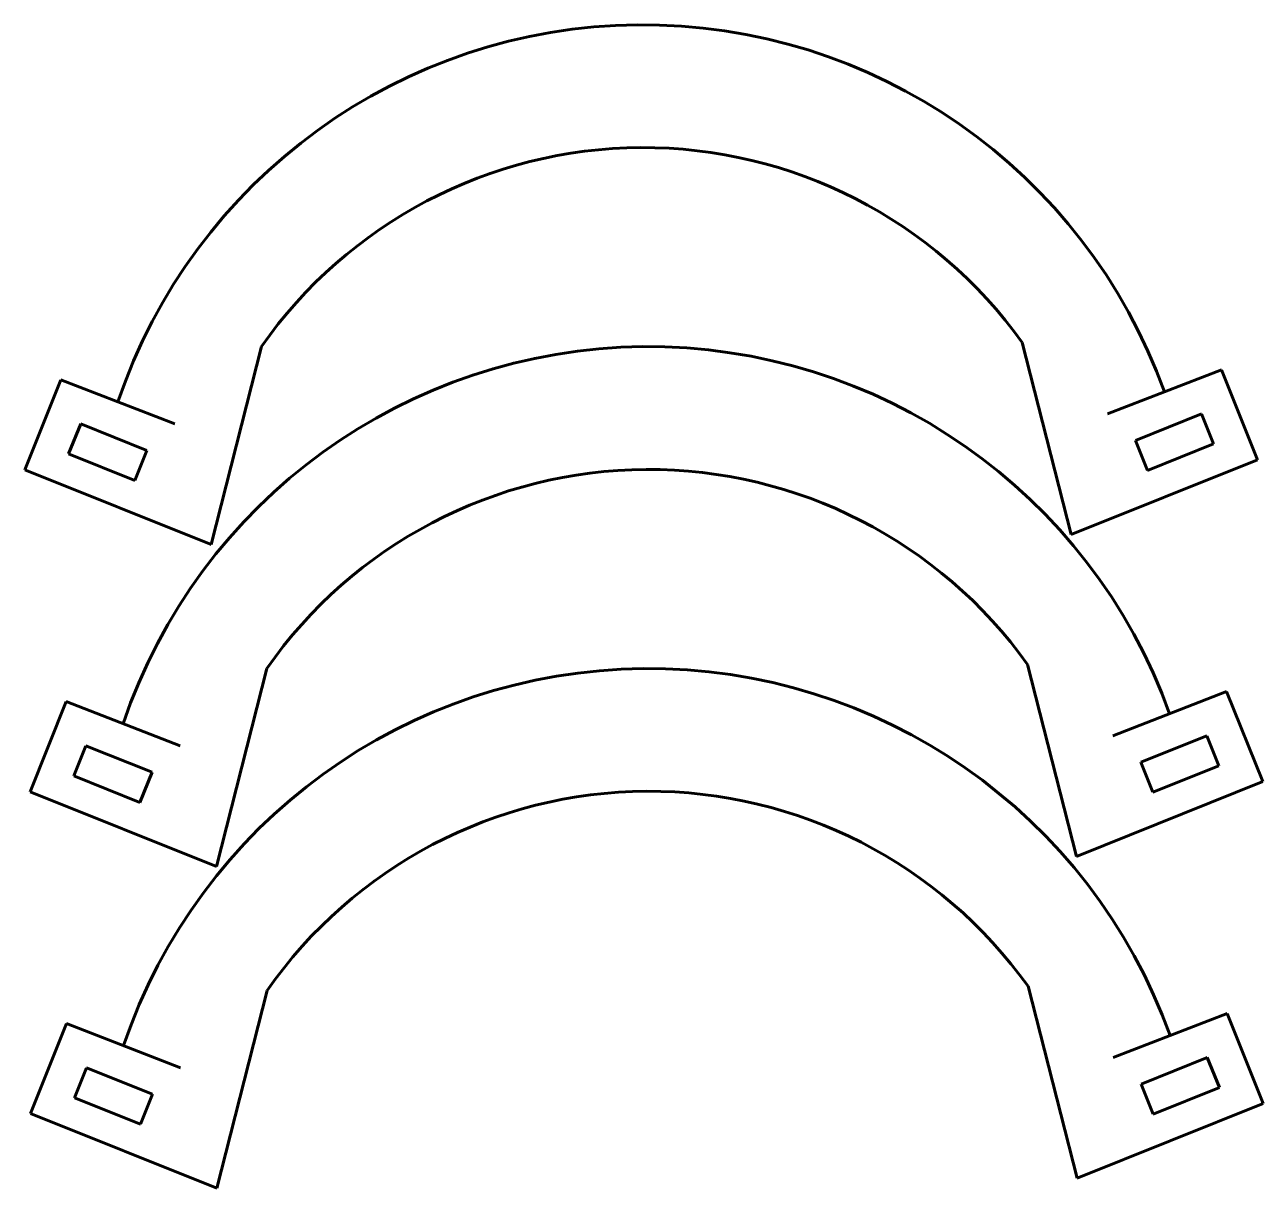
# Model space of a CAD drawing. Header units: millimetres. Extents: x -96 to 96, y -89 to 91.
import ezdxf

# ---------------------------------------------------------------- set-up
doc = ezdxf.new("R2010")
doc.units = ezdxf.units.MM
doc.linetypes.add('K5LT_BASIC', pattern=[0])

# ---------------------------------------------------------------- blocks, each defined once
blk = doc.blocks.new('U0')
at = {"color": 150, "linetype": 'K5LT_BASIC', "lineweight": 60, "true_color": 0x0080ff}
for p, q in [((-88.83, 24.64), (-86.97, 29.28)), ((-86.97, 29.28), (-76.76, 25.18)), ((-76.76, 25.18), (-78.62, 20.54)), ((-78.62, 20.54), (-88.83, 24.64))]:
    blk.add_line(p, q, dxfattribs=at)
blk = doc.blocks.new('U1')
at = {"color": 150, "linetype": 'K5LT_BASIC', "lineweight": 60, "true_color": 0x0080ff}
for p, q in [((86.29, 30.83), (76.08, 26.73)), ((88.15, 26.19), (86.29, 30.83)), ((76.08, 26.73), (77.94, 22.09)), ((77.94, 22.09), (88.15, 26.19))]:
    blk.add_line(p, q, dxfattribs=at)
blk = doc.blocks.new('U2')
at = {"color": 150, "linetype": 'K5LT_BASIC', "lineweight": 60, "true_color": 0x0080ff}
for p, q in [((-88.01, -25.12), (-86.15, -20.47)), ((-86.15, -20.47), (-75.94, -24.57)), ((-75.94, -24.57), (-77.8, -29.21)), ((-77.8, -29.21), (-88.01, -25.12))]:
    blk.add_line(p, q, dxfattribs=at)
blk = doc.blocks.new('U3')
at = {"color": 150, "linetype": 'K5LT_BASIC', "lineweight": 60, "true_color": 0x0080ff}
for p, q in [((87.11, -18.92), (76.9, -23.02)), ((88.97, -23.56), (87.11, -18.92)), ((76.9, -23.02), (78.76, -27.66)), ((78.76, -27.66), (88.97, -23.56))]:
    blk.add_line(p, q, dxfattribs=at)
blk = doc.blocks.new('U4')
at = {"color": 150, "linetype": 'K5LT_BASIC', "lineweight": 60, "true_color": 0x0080ff}
for p, q in [((-87.94, -74.87), (-86.08, -70.23)), ((-86.08, -70.23), (-75.87, -74.32)), ((-75.87, -74.32), (-77.73, -78.96)), ((-77.73, -78.96), (-87.94, -74.87))]:
    blk.add_line(p, q, dxfattribs=at)
blk = doc.blocks.new('U5')
at = {"color": 150, "linetype": 'K5LT_BASIC', "lineweight": 60, "true_color": 0x0080ff}
for p, q in [((87.18, -68.67), (76.97, -72.77)), ((89.04, -73.31), (87.18, -68.67)), ((76.97, -72.77), (78.83, -77.41)), ((78.83, -77.41), (89.04, -73.31))]:
    blk.add_line(p, q, dxfattribs=at)

msp = doc.modelspace()

# ---------------------------------------------------------------- linework, layer by layer
at = {"color": 150, "linetype": 'K5LT_BASIC', "lineweight": 60, "true_color": 0x0080ff}
for p, q in [((-59.03, 41.23), (-66.82, 10.64)), ((58.58, 41.86), (66.14, 12.19)), ((89.35, 37.66), (71.73, 30.83)), ((94.93, 23.74), (89.35, 37.66)), ((-95.61, 22.19), (-90.03, 36.11)), ((-90.03, 36.11), (-72.41, 29.28)), ((66.14, 12.19), (94.93, 23.74)), ((-66.82, 10.64), (-95.61, 22.19)), ((-58.21, -8.52), (-66, -39.11)), ((59.4, -7.89), (66.97, -37.56)), ((90.17, -12.09), (72.55, -18.92)), ((95.75, -26.01), (90.17, -12.09)), ((-94.79, -27.56), (-89.21, -13.64)), ((-89.21, -13.64), (-71.59, -20.47)), ((66.97, -37.56), (95.75, -26.01)), ((-66, -39.11), (-94.79, -27.56)), ((-58.14, -58.27), (-65.93, -88.86)), ((59.47, -57.64), (67.04, -87.31)), ((90.24, -61.84), (72.62, -68.67)), ((95.82, -75.76), (90.24, -61.84)), ((-94.72, -77.31), (-89.14, -63.39)), ((-89.14, -63.39), (-71.52, -70.23)), ((67.04, -87.31), (95.82, -75.76)), ((-65.93, -88.86), (-94.72, -77.31))]:
    msp.add_line(p, q, dxfattribs=at)
for centre, radius, start, end in [((-0.07, 5.35), 85.63, 19.7199, 161.379), ((0, 0), 72, 35.5456, 145.068), ((0.75, -44.4), 85.63, 19.7199, 161.379), ((0.82, -49.75), 72, 35.5456, 145.068), ((0.82, -94.15), 85.63, 19.7199, 161.379), ((0.89, -99.5), 72, 35.5456, 145.068)]:
    msp.add_arc(centre, radius, start, end, dxfattribs=at)

# ---------------------------------------------------------------- block references
for name in ['U1', 'U0', 'U3', 'U2', 'U5', 'U4']:
    msp.add_blockref(name, (0, 0))

doc.saveas('drawing.dxf')
